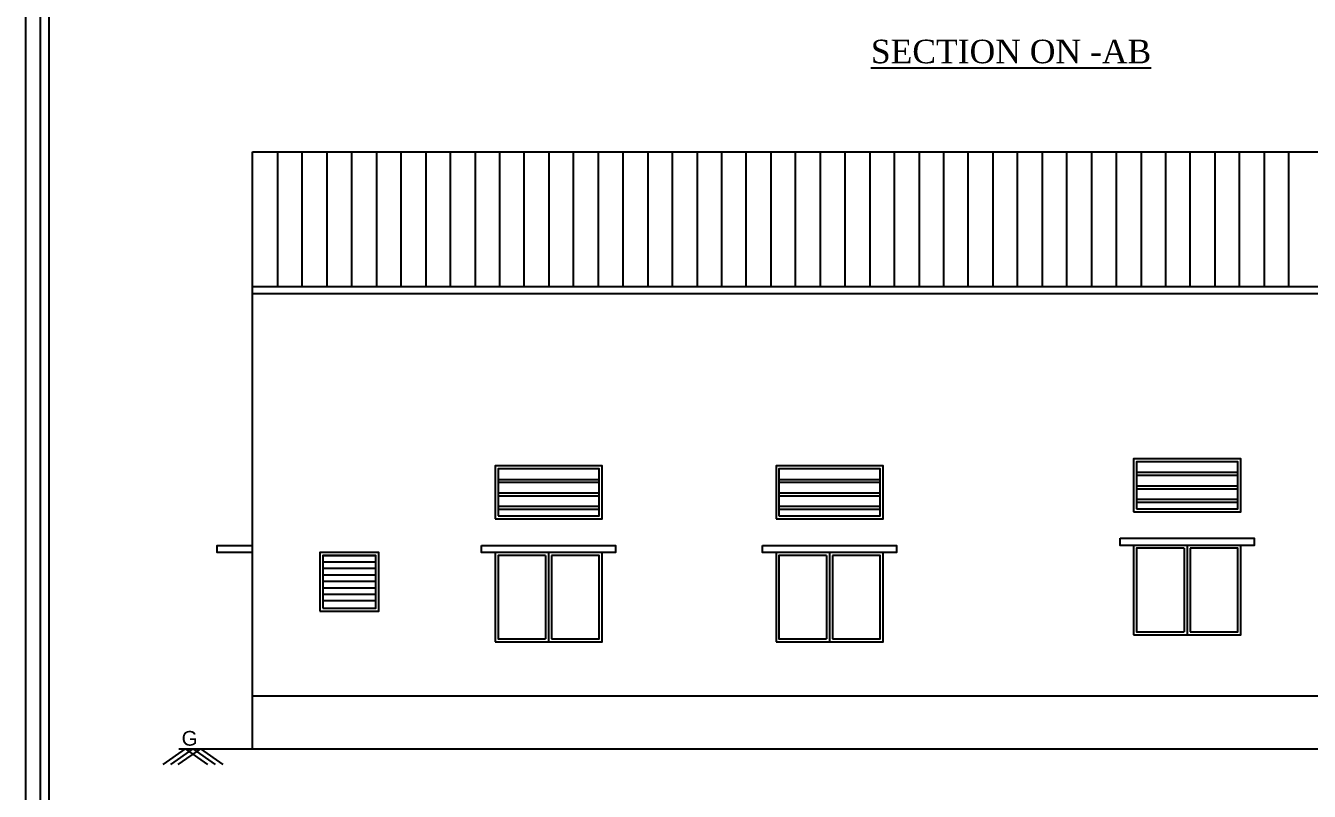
# Model space of a CAD drawing. Header units: metres. Extents: x 9436 to 9850, y -3407 to -3224.
# Drawn here: x 9478.36 to 9500.18, y -3283.1 to -3270.08 of the extents above; entities that cross this region are included whole.
import ezdxf
from ezdxf.enums import TextEntityAlignment as Align

# ---------------------------------------------------------------- set-up
doc = ezdxf.new("R2010")
doc.units = ezdxf.units.M
doc.header["$MEASUREMENT"] = 0
doc.layers.add('SHEET_1', color=7, linetype='Continuous')
doc.styles.add('Isa-', font='times.ttf')
doc.styles.get("Standard").update_dxf_attribs({"font": 'arial.ttf'})

msp = doc.modelspace()

# ---------------------------------------------------------------- linework, layer by layer
at = {"color": 7}
for p, q in [((9482.21443, -3282.37935), (9482.21443, -3272.22935)), ((9482.21443, -3272.22935), (9573.73443, -3272.22935)), ((9482.63958, -3272.22935), (9482.63958, -3274.51935)), ((9483.05422, -3272.22935), (9483.05422, -3274.51935)), ((9483.47936, -3272.22935), (9483.47936, -3274.51935)), ((9483.894, -3272.22935), (9483.894, -3274.51935)), ((9484.31915, -3272.22935), (9484.31915, -3274.51935)), ((9484.73378, -3272.22935), (9484.73378, -3274.51935)), ((9485.15893, -3272.22935), (9485.15893, -3274.51935)), ((9485.57356, -3272.22935), (9485.57356, -3274.51935)), ((9485.99871, -3272.22935), (9485.99871, -3274.51935)), ((9486.41334, -3272.22935), (9486.41334, -3274.51935)), ((9486.41334, -3272.22935), (9486.41334, -3274.51935)), ((9486.82798, -3272.22935), (9486.82798, -3274.51935)), ((9487.25313, -3272.22935), (9487.25313, -3274.51935)), ((9487.66776, -3272.22935), (9487.66776, -3274.51935)), ((9488.09291, -3272.22935), (9488.09291, -3274.51935)), ((9488.50754, -3272.22935), (9488.50754, -3274.51935)), ((9488.93269, -3272.22935), (9488.93269, -3274.51935)), ((9489.34732, -3272.22935), (9489.34732, -3274.51935)), ((9489.77247, -3272.22935), (9489.77247, -3274.51935)), ((9490.18711, -3272.22935), (9490.18711, -3274.51935)), ((9490.18711, -3272.22935), (9490.18711, -3274.51935)), ((9490.60174, -3272.22935), (9490.60174, -3274.51935)), ((9491.02689, -3272.22935), (9491.02689, -3274.51935)), ((9491.44152, -3272.22935), (9491.44152, -3274.51935)), ((9491.86667, -3272.22935), (9491.86667, -3274.51935)), ((9492.2813, -3272.22935), (9492.2813, -3274.51935)), ((9492.70645, -3272.22935), (9492.70645, -3274.51935)), ((9493.12108, -3272.22935), (9493.12108, -3274.51935)), ((9493.54623, -3272.22935), (9493.54623, -3274.51935)), ((9493.96087, -3272.22935), (9493.96087, -3274.51935)), ((9493.96087, -3272.22935), (9493.96087, -3274.51935)), ((9494.3755, -3272.22935), (9494.3755, -3274.51935)), ((9494.80065, -3272.22935), (9494.80065, -3274.51935)), ((9495.21528, -3272.22935), (9495.21528, -3274.51935)), ((9495.64043, -3272.22935), (9495.64043, -3274.51935)), ((9496.05506, -3272.22935), (9496.05506, -3274.51935)), ((9496.48021, -3272.22935), (9496.48021, -3274.51935)), ((9496.89485, -3272.22935), (9496.89485, -3274.51935)), ((9497.32, -3272.22935), (9497.32, -3274.51935)), ((9497.73463, -3272.22935), (9497.73463, -3274.51935)), ((9497.73463, -3272.22935), (9497.73463, -3274.51935)), ((9498.14926, -3272.22935), (9498.14926, -3274.51935)), ((9498.57441, -3272.22935), (9498.57441, -3274.51935)), ((9498.98904, -3272.22935), (9498.98904, -3274.51935)), ((9499.41419, -3272.22935), (9499.41419, -3274.51935)), ((9499.82883, -3272.22935), (9499.82883, -3274.51935)), ((9482.21443, -3274.51935), (9573.73443, -3274.51935)), ((9482.21443, -3274.63935), (9573.73443, -3274.63935)), ((9486.38728, -3277.7975), (9488.10728, -3277.7975)), ((9491.16448, -3277.7975), (9492.88448, -3277.7975)), ((9497.24449, -3277.6775), (9498.96449, -3277.6775)), ((9497.24449, -3277.7275), (9498.96449, -3277.7275)), ((9486.38728, -3277.8475), (9488.10728, -3277.8475)), ((9486.38728, -3278.02564), (9488.10728, -3278.02564)), ((9491.16448, -3277.8475), (9492.88448, -3277.8475)), ((9491.16448, -3278.02564), (9492.88448, -3278.02564)), ((9497.24449, -3277.90564), (9498.96449, -3277.90564)), ((9497.24449, -3277.95564), (9498.96449, -3277.95564)), ((9486.38728, -3278.07564), (9488.10728, -3278.07564)), ((9486.38728, -3278.25379), (9488.10728, -3278.25379)), ((9491.16448, -3278.07564), (9492.88448, -3278.07564)), ((9491.16448, -3278.25379), (9492.88448, -3278.25379)), ((9497.24449, -3278.13379), (9498.96449, -3278.13379)), ((9497.24449, -3278.18379), (9498.96449, -3278.18379)), ((9486.38728, -3278.30379), (9488.10728, -3278.30379)), ((9491.16448, -3278.30379), (9492.88448, -3278.30379)), ((9483.40965, -3279.08935), (9484.30965, -3279.08935)), ((9487.19728, -3279.08935), (9487.19728, -3280.50935)), ((9487.24728, -3279.03935), (9487.24728, -3280.55935)), ((9487.29728, -3279.08935), (9487.29728, -3280.50935)), ((9491.97448, -3279.08935), (9491.97448, -3280.50935)), ((9492.02448, -3279.03935), (9492.02448, -3280.55935)), ((9492.07448, -3279.08935), (9492.07448, -3280.50935)), ((9498.05449, -3278.96935), (9498.05449, -3280.38935)), ((9498.10449, -3278.91935), (9498.10449, -3280.43935)), ((9498.15449, -3278.96935), (9498.15449, -3280.38935)), ((9483.40965, -3279.19935), (9484.30965, -3279.19935)), ((9483.40965, -3279.30935), (9484.30965, -3279.30935)), ((9483.40965, -3279.41935), (9484.30965, -3279.41935)), ((9483.40965, -3279.52935), (9484.30965, -3279.52935)), ((9483.40965, -3279.63935), (9484.30965, -3279.63935)), ((9483.40965, -3279.74935), (9484.30965, -3279.74935)), ((9483.40965, -3279.85935), (9484.30965, -3279.85935)), ((9482.21443, -3281.47935), (9573.73443, -3281.47935)), ((9480.96176, -3282.37935), (9575.68297, -3282.37935))]:
    msp.add_line(p, q, dxfattribs=at)
at = {"lineweight": 25}
for p, q in [((9481.06831, -3282.37935), (9480.68643, -3282.64345)), ((9481.19811, -3282.37935), (9480.81624, -3282.64345)), ((9481.32794, -3282.37935), (9480.94606, -3282.64345)), ((9481.06829, -3282.37935), (9481.45017, -3282.64345)), ((9481.19811, -3282.37935), (9481.57999, -3282.64345)), ((9481.32794, -3282.37935), (9481.70981, -3282.64345))]:
    msp.add_line(p, q, dxfattribs=at)
at = {"color": 7}
for points in [[(9478.60672, -3228.79209), (9593.84473, -3228.79209), (9593.84473, -3320.06153), (9478.60672, -3320.06153)], [(9478.75672, -3228.94209), (9593.69473, -3228.94209), (9593.69473, -3319.91153), (9478.75672, -3319.91153)], [(9486.33728, -3278.46935), (9488.15728, -3278.46935), (9488.15728, -3277.56935), (9486.33728, -3277.56935)], [(9491.11448, -3278.46935), (9492.93448, -3278.46935), (9492.93448, -3277.56935), (9491.11448, -3277.56935)], [(9497.19449, -3278.34935), (9499.01449, -3278.34935), (9499.01449, -3277.44935), (9497.19449, -3277.44935)], [(9497.24449, -3278.29935), (9498.96449, -3278.29935), (9498.96449, -3277.49935), (9497.24449, -3277.49935)], [(9486.38728, -3278.41935), (9488.10728, -3278.41935), (9488.10728, -3277.61935), (9486.38728, -3277.61935)], [(9491.16448, -3278.41935), (9492.88448, -3278.41935), (9492.88448, -3277.61935), (9491.16448, -3277.61935)], [(9496.96449, -3278.79935), (9499.24449, -3278.79935), (9499.24449, -3278.91935), (9496.96449, -3278.91935)], [(9483.35965, -3280.03935), (9484.35965, -3280.03935), (9484.35965, -3279.03935), (9483.35965, -3279.03935)], [(9483.40965, -3279.98935), (9484.30965, -3279.98935), (9484.30965, -3279.08935), (9483.40965, -3279.08935)], [(9486.10728, -3278.91935), (9488.38728, -3278.91935), (9488.38728, -3279.03935), (9486.10728, -3279.03935)], [(9486.33728, -3280.55935), (9488.15728, -3280.55935), (9488.15728, -3279.03935), (9486.33728, -3279.03935)], [(9490.88448, -3278.91935), (9493.16448, -3278.91935), (9493.16448, -3279.03935), (9490.88448, -3279.03935)], [(9491.11448, -3280.55935), (9492.93448, -3280.55935), (9492.93448, -3279.03935), (9491.11448, -3279.03935)], [(9497.19449, -3280.43935), (9499.01449, -3280.43935), (9499.01449, -3278.91935), (9497.19449, -3278.91935)]]:
    msp.add_lwpolyline(points, close=True, dxfattribs=at)
for points in [[(9482.21443, -3279.03935), (9481.61443, -3279.03935), (9481.61443, -3278.91935), (9482.21443, -3278.91935)], [(9487.19728, -3279.08935), (9486.38728, -3279.08935), (9486.38728, -3280.50935), (9487.19728, -3280.50935)], [(9487.29728, -3280.50935), (9488.10728, -3280.50935), (9488.10728, -3279.08935), (9487.29728, -3279.08935)], [(9491.97448, -3279.08935), (9491.16448, -3279.08935), (9491.16448, -3280.50935), (9491.97448, -3280.50935)], [(9492.07448, -3280.50935), (9492.88448, -3280.50935), (9492.88448, -3279.08935), (9492.07448, -3279.08935)], [(9498.05449, -3278.96935), (9497.24449, -3278.96935), (9497.24449, -3280.38935), (9498.05449, -3280.38935)], [(9498.15449, -3280.38935), (9498.96449, -3280.38935), (9498.96449, -3278.96935), (9498.15449, -3278.96935)]]:
    msp.add_lwpolyline(points, dxfattribs=at)
at = {"layer": 'SHEET_1', "color": 6}
msp.add_lwpolyline([(9478.35672, -3228.54209), (9594.09473, -3228.54209), (9594.09473, -3320.31153), (9478.35672, -3320.31153)], close=True, dxfattribs=at)

# ---------------------------------------------------------------- texts
at = {"color": 6, "style": 'Isa-'}
msp.add_text('%%USECTION ON -AB', height=0.4, dxfattribs=at).set_placement((9492.72651, -3270.72222))
at = {"lineweight": 25}
msp.add_text('G', height=0.25, dxfattribs=at).set_placement((9481.14365, -3282.32505), align=Align.CENTER)

doc.saveas('drawing.dxf')
